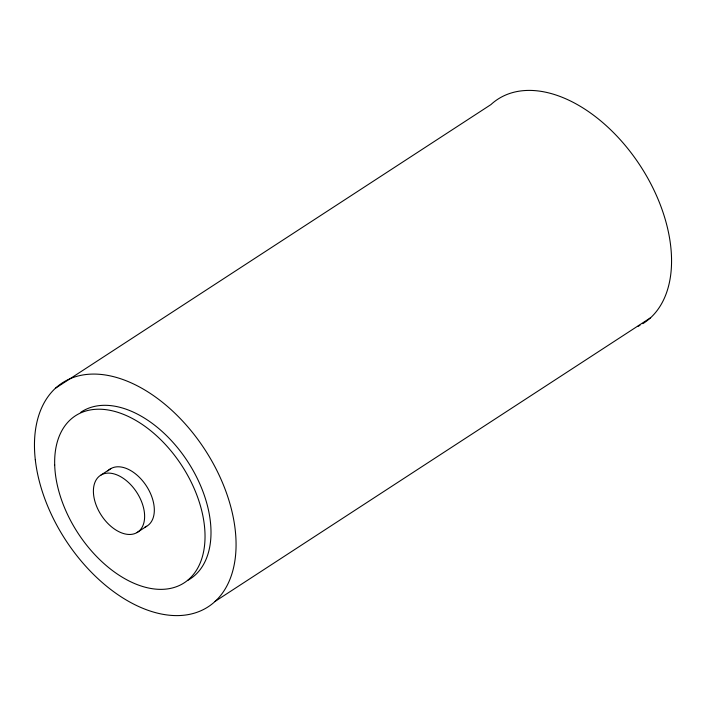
<?xml version="1.0" encoding="UTF-8"?>
<svg xmlns="http://www.w3.org/2000/svg" width="706" height="706" viewBox="0 0 706 706"><rect width="100%" height="100%" fill="white"/><g stroke="black" fill="none" stroke-linecap="round" stroke-linejoin="round"><path stroke-width="1.06" d="M55.395 388.282L490.899 104.612A133.611 83.026 56.9 0 1 636.838 160.668A133.611 83.026 56.9 0 1 642.831 323.666M101.055 474.988L110.754 468.669M136.964 532.589A33.95 21.101 56.9 0 0 125.844 480.204A33.95 21.101 56.9 0 0 94.216 498.568A33.95 21.101 56.9 0 0 136.964 532.589L146.671 526.27M215.101 601.388L650.605 317.718M639.998 325.307A133.611 83.026 56.9 0 1 638.048 326.313M80.89 412.225A99.661 61.925 56.9 0 1 188.555 462.907A99.661 61.925 56.9 0 1 187.99 580.235M107.85 470.946A33.95 21.101 56.9 0 1 146.168 485.613A33.95 21.101 56.9 0 1 145.012 527.082M35.3 459.703A133.611 83.026 56.9 0 0 196.462 612.481A133.611 83.026 56.9 0 0 173.976 412.33A133.611 83.026 56.9 0 0 35.3 459.703M54.697 464.98A99.661 61.925 56.9 0 0 169.59 588.575A99.661 61.925 56.9 0 0 165.195 444.286A99.661 61.925 56.9 0 0 54.697 464.98"/></g></svg>
